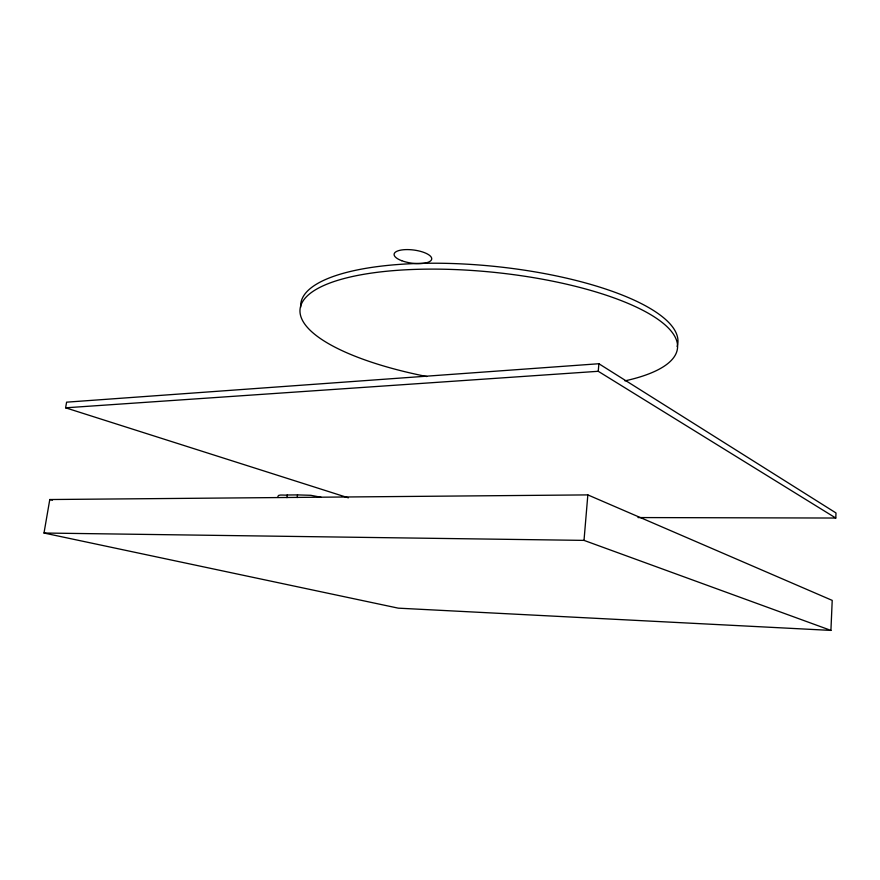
<?xml version="1.0" encoding="UTF-8"?>
<svg xmlns="http://www.w3.org/2000/svg" width="880" height="880" viewBox="0 0 880 880"><rect width="100%" height="100%" fill="white"/><g stroke="black" fill="none" stroke-linecap="round" stroke-linejoin="round"><path stroke-width="1.32" d="M830.918 630.41L832.216 600.391L587.84 494.901L49.786 499.532L44 533.027L398.277 608.157L830.918 630.41L584.012 540.386L44 533.027M637.989 517.561L835.78 518.034L836 512.963L598.884 363.737L66.594 402.171L65.615 407.814L348.381 497.838M584.012 540.386L587.84 494.901M835.78 518.034L598.246 371.294L598.884 363.737M297.187 497.552L297.539 494.901L310.816 495.308L321.178 497.299M286.935 497.64L287.287 495L297.539 494.901M65.615 407.814L598.246 371.294M287.287 495C284.999 495.605 277.893 493.955 277.871 496.463M49.786 499.532L52.459 500.17M300.729 307.109A189.563 57.299 5.9 0 1 496.034 266.541A189.563 57.299 5.9 0 1 677.127 346.511M426.789 376.53A189.728 56.573 5.9 0 1 321.145 286.737A189.728 56.573 5.9 0 1 598.763 292.809A189.728 56.573 5.9 0 1 624.932 380.864M401.709 260.7A18.953 6.633 7.4 0 0 431.607 259.501A18.953 6.633 7.4 0 0 405.449 249.623A18.953 6.633 7.4 0 0 401.709 260.7"/></g></svg>
